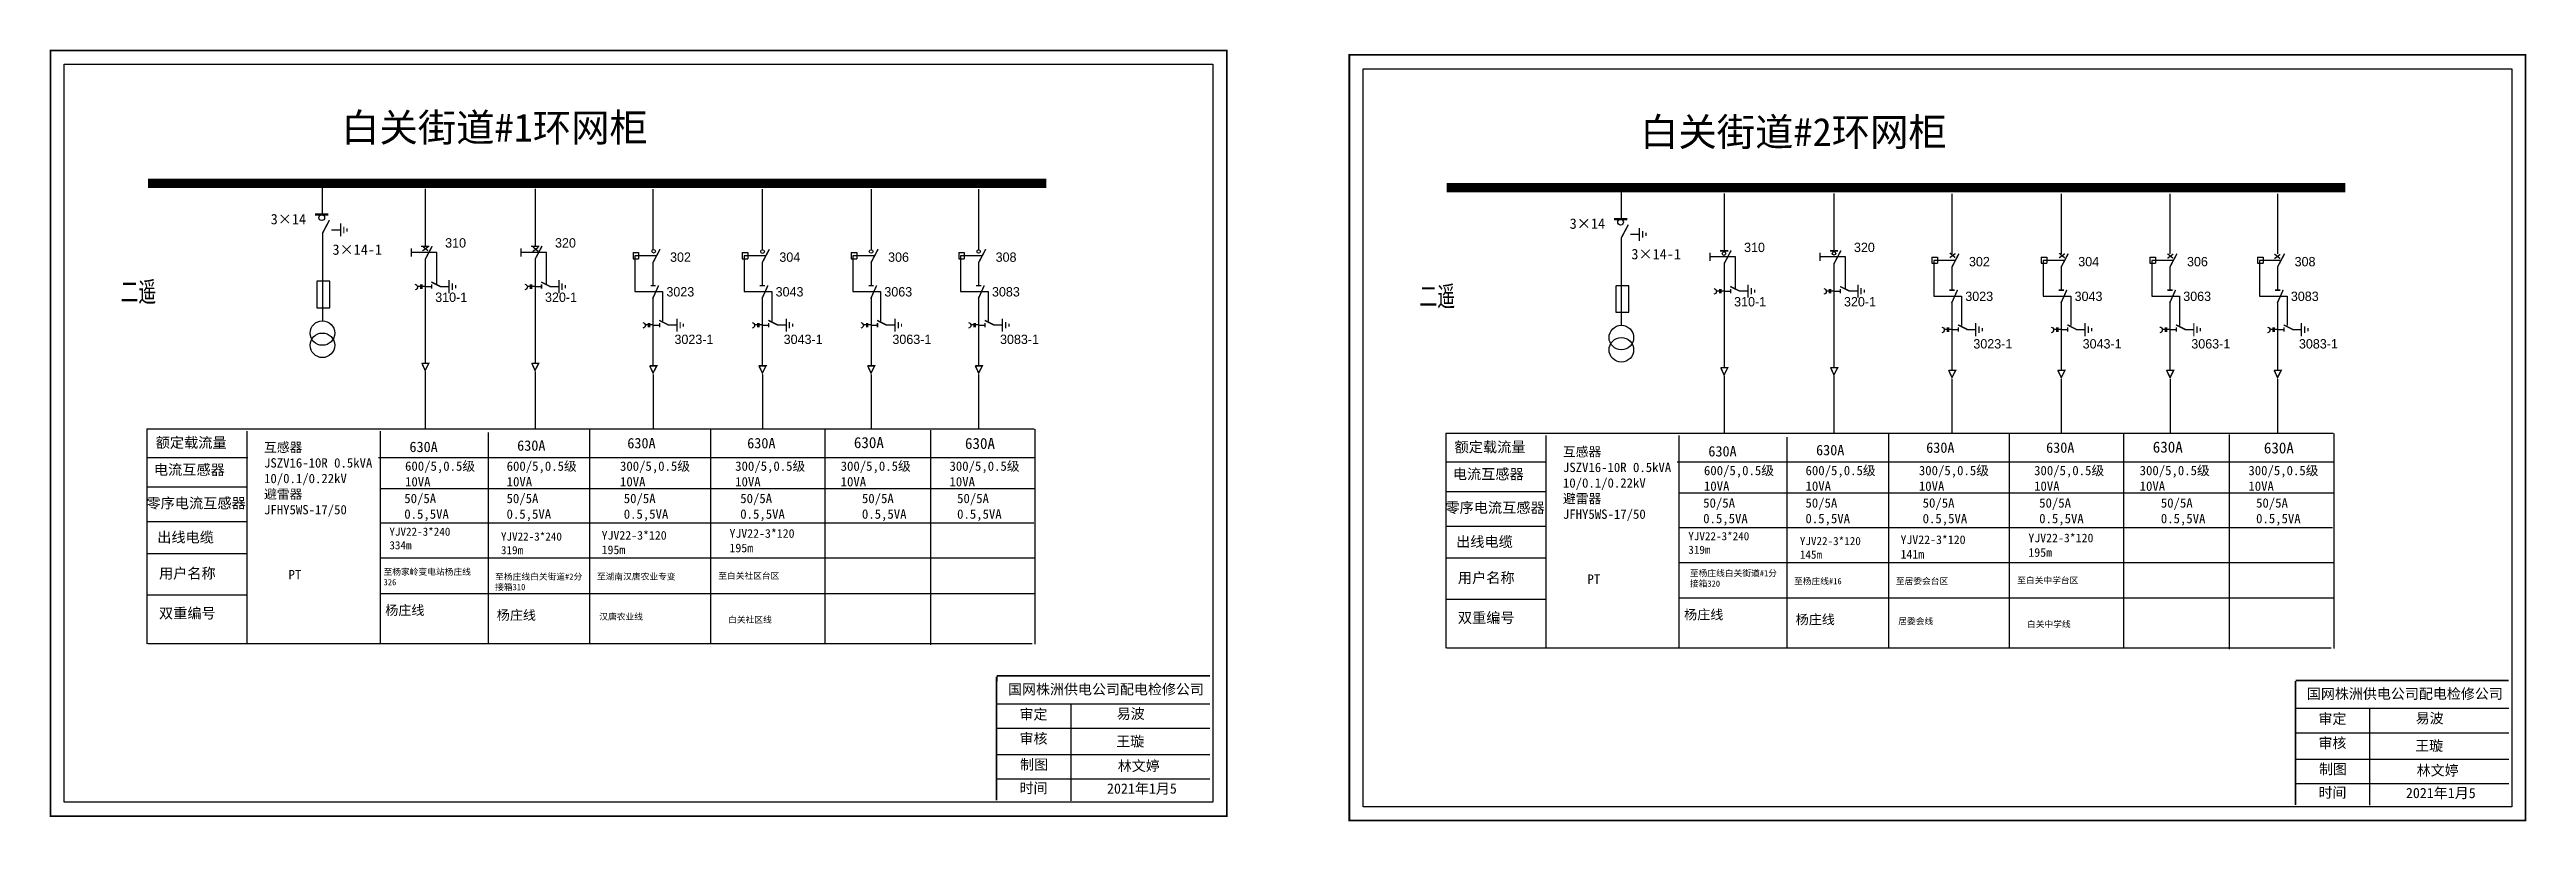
# Model space of a CAD drawing. Extents: x 98 to 362, y -343 to -260.
import ezdxf

# ---------------------------------------------------------------- set-up
doc = ezdxf.new("R2010")
doc.units = 0
doc.header["$LTSCALE"] = 0.774411
doc.linetypes.add('ACAD_ISO02W100', pattern=[15, 12, -3])
doc.linetypes.add('CENTER', pattern=[50.8, 31.75, -6.35, 6.35, -6.35])
doc.layers.get('0').update_dxf_attribs({"linetype": 'CONTINUOUS'})
doc.layers.add('2', color=7, linetype='CONTINUOUS')
doc.layers.add('3', color=7, linetype='CONTINUOUS')
doc.styles.add('hztxt_txtstyle_0.00_0_0', font='simkai.ttf')
doc.styles.add('hztxt_txtstyle_1.80_0_0', font='', dxfattribs={"height": 1.8, "bigfont": 'hztxt.shx'})
doc.styles.add('hztxt_txtstyle_2.70_0_0', font='simkai.ttf', dxfattribs={"height": 2.7})
doc.styles.add('字体', font='simkai_0.ttf', dxfattribs={"height": 2.5})
doc.styles.add('宋体', font='', dxfattribs={"width": 0.65})
doc.styles.get('hztxt_txtstyle_1.80_0_0').set_extended_font_data('hztxt')
doc.styles.get('宋体').set_extended_font_data('SimSun')

# ---------------------------------------------------------------- blocks, each defined once
blk = doc.blocks.new('JD')
for points in [[(-2, 0.2), (-2, -0.2), (2, 0.2), (2, -0.2)], [(1, -1.2), (1, -0.8), (-1, -1.2), (-1, -0.8)], [(-0.5, -1.8), (-0.5, -2.2), (0.5, -1.8), (0.5, -2.2)]]:
    blk.add_trace(points)

msp = doc.modelspace()

# ---------------------------------------------------------------- linework, layer by layer
at = {"color": 0}
for p, q in [((127.11, -274.55, 0.01), (127.11, -277.84, 0.01)), ((138.1, -275.15, 0.01), (138.1, -281.27, 0.01)), ((149.82, -275.15, 0.01), (149.82, -281.27, 0.01)), ((162.4, -275.19, 0.01), (162.4, -281.6, 0.01)), ((174.06, -275.19, 0.01), (174.06, -281.6, 0.01)), ((185.66, -275.19, 0.01), (185.66, -281.6, 0.01)), ((197.14, -275.19, 0.01), (197.14, -281.6, 0.01)), ((265.67, -275.03, 0.01), (265.67, -278.32, 0.01)), ((276.66, -275.63, 0.01), (276.66, -281.74, 0.01)), ((288.38, -275.63, 0.01), (288.38, -281.74, 0.01)), ((300.97, -275.67, 0.01), (300.97, -282.08, 0.01)), ((312.62, -275.67, 0.01), (312.62, -282.08, 0.01)), ((324.22, -275.67, 0.01), (324.22, -282.08, 0.01)), ((335.7, -275.67, 0.01), (335.7, -282.08, 0.01)), ((127.13, -279.88, 0.01), (127.13, -289.2, 0.01)), ((128.11, -279.51, 0.01), (129.05, -279.51, 0.01)), ((266.67, -279.98, 0.01), (267.61, -279.98, 0.01)), ((138.1, -282.63, 0.01), (138.1, -293.73, 0.01)), ((149.82, -282.63, 0.01), (149.82, -293.73, 0.01)), ((160.27, -281.95, 0.01), (160.87, -281.95, 0.01)), ((160.27, -281.95, 0.01), (160.27, -282.62, 0.01)), ((160.27, -282.62, 0.01), (160.87, -282.62, 0.01)), ((160.87, -281.95, 0.01), (160.87, -282.62, 0.01)), ((171.93, -281.95, 0.01), (172.53, -281.95, 0.01)), ((171.93, -281.95, 0.01), (171.93, -282.62, 0.01)), ((171.93, -282.62, 0.01), (172.53, -282.62, 0.01)), ((172.53, -281.95, 0.01), (172.53, -282.62, 0.01)), ((183.53, -281.95, 0.01), (184.13, -281.95, 0.01)), ((183.53, -281.95, 0.01), (183.53, -282.62, 0.01)), ((183.53, -282.62, 0.01), (184.13, -282.62, 0.01)), ((184.13, -281.95, 0.01), (184.13, -282.62, 0.01)), ((195.01, -281.95, 0.01), (195.61, -281.95, 0.01)), ((195.01, -281.95, 0.01), (195.01, -282.62, 0.01)), ((195.01, -282.62, 0.01), (195.61, -282.62, 0.01)), ((195.61, -281.95, 0.01), (195.61, -282.62, 0.01)), ((265.69, -280.35, 0.01), (265.69, -289.68, 0.01)), ((298.83, -282.43, 0.01), (299.43, -282.43, 0.01)), ((298.83, -282.43, 0.01), (298.83, -283.09, 0.01)), ((299.43, -282.43, 0.01), (299.43, -283.09, 0.01)), ((310.49, -282.43, 0.01), (311.09, -282.43, 0.01)), ((310.49, -282.43, 0.01), (310.49, -283.09, 0.01)), ((311.09, -282.43, 0.01), (311.09, -283.09, 0.01)), ((322.09, -282.43, 0.01), (322.69, -282.43, 0.01)), ((322.09, -282.43, 0.01), (322.09, -283.09, 0.01)), ((322.69, -282.43, 0.01), (322.69, -283.09, 0.01)), ((333.57, -282.43, 0.01), (334.17, -282.43, 0.01)), ((333.57, -282.43, 0.01), (333.57, -283.09, 0.01)), ((334.17, -282.43, 0.01), (334.17, -283.09, 0.01)), ((162.4, -282.97, 0.01), (162.4, -285.44, 0.01)), ((174.06, -282.97, 0.01), (174.06, -285.44, 0.01)), ((185.66, -282.97, 0.01), (185.66, -285.44, 0.01)), ((197.14, -282.97, 0.01), (197.14, -285.44, 0.01)), ((276.66, -283.11, 0.01), (276.66, -294.21, 0.01)), ((288.38, -283.11, 0.01), (288.38, -294.21, 0.01)), ((298.83, -283.09, 0.01), (299.43, -283.09, 0.01)), ((300.97, -283.44, 0.01), (300.97, -285.92, 0.01)), ((310.49, -283.09, 0.01), (311.09, -283.09, 0.01)), ((312.62, -283.44, 0.01), (312.62, -285.92, 0.01)), ((322.09, -283.09, 0.01), (322.69, -283.09, 0.01)), ((324.22, -283.44, 0.01), (324.22, -285.92, 0.01)), ((333.57, -283.09, 0.01), (334.17, -283.09, 0.01)), ((335.7, -283.44, 0.01), (335.7, -285.92, 0.01)), ((138.1, -285.58, 0.01), (138.79, -285.58, 0.01)), ((139.69, -285.56, 0.01), (140.63, -285.56, 0.01)), ((149.82, -285.58, 0.01), (150.51, -285.58, 0.01)), ((151.41, -285.56, 0.01), (152.35, -285.56, 0.01)), ((162.4, -286.68, 0.01), (162.4, -293.99, 0.01)), ((174.06, -286.68, 0.01), (174.06, -293.99, 0.01)), ((185.66, -286.68, 0.01), (185.66, -293.99, 0.01)), ((197.14, -286.68, 0.01), (197.14, -293.99, 0.01)), ((276.66, -286.05, 0.01), (277.35, -286.05, 0.01)), ((278.25, -286.04, 0.01), (279.19, -286.04, 0.01)), ((288.38, -286.05, 0.01), (289.07, -286.05, 0.01)), ((289.97, -286.04, 0.01), (290.91, -286.04, 0.01)), ((300.97, -287.16, 0.01), (300.97, -294.46, 0.01)), ((312.62, -287.16, 0.01), (312.62, -294.46, 0.01)), ((324.22, -287.16, 0.01), (324.22, -294.46, 0.01)), ((335.7, -287.16, 0.01), (335.7, -294.46, 0.01)), ((162.4, -289.68, 0.01), (163.1, -289.68, 0.01)), ((164, -289.66, 0.01), (164.94, -289.66, 0.01)), ((174.06, -289.68, 0.01), (174.75, -289.68, 0.01)), ((175.66, -289.66, 0.01), (176.6, -289.66, 0.01)), ((185.66, -289.68, 0.01), (186.35, -289.68, 0.01)), ((187.25, -289.66, 0.01), (188.19, -289.66, 0.01)), ((197.14, -289.68, 0.01), (197.83, -289.68, 0.01)), ((198.73, -289.66, 0.01), (199.67, -289.66, 0.01)), ((300.97, -290.16, 0.01), (301.66, -290.16, 0.01)), ((302.56, -290.14, 0.01), (303.5, -290.14, 0.01)), ((312.62, -290.16, 0.01), (313.31, -290.16, 0.01)), ((314.22, -290.14, 0.01), (315.16, -290.14, 0.01)), ((324.22, -290.16, 0.01), (324.91, -290.16, 0.01)), ((325.81, -290.14, 0.01), (326.76, -290.14, 0.01)), ((335.7, -290.16, 0.01), (336.39, -290.16, 0.01)), ((337.29, -290.14, 0.01), (338.23, -290.14, 0.01)), ((119.17, -303.83, 0.01), (108.47, -303.83, 0.01)), ((257.73, -304.31, 0.01), (247.03, -304.31, 0.01)), ((119.13, -306.98, 0.01), (108.43, -306.98, 0.01)), ((257.69, -307.46, 0.01), (246.99, -307.46, 0.01)), ((119.13, -310.69, 0.01), (108.43, -310.69, 0.01)), ((257.69, -311.17, 0.01), (246.99, -311.17, 0.01)), ((119.09, -314.08, 0.01), (108.39, -314.08, 0.01)), ((257.65, -314.56, 0.01), (246.95, -314.56, 0.01)), ((119.13, -318.49, 0.01), (108.43, -318.49, 0.01)), ((257.69, -318.97, 0.01), (246.99, -318.97, 0.01))]:
    msp.add_line(p, q, dxfattribs=at)
at = {"color": 0, "linetype": 'ACAD_ISO02W100'}
for p, q in [((160.46, -282.3, 0.01), (160.46, -286.11, 0.01)), ((162.7, -282.3, 0.01), (160.46, -282.3, 0.01)), ((172.12, -282.3, 0.01), (172.12, -286.11, 0.01)), ((174.36, -282.3, 0.01), (172.12, -282.3, 0.01)), ((183.72, -282.3, 0.01), (183.72, -286.11, 0.01)), ((185.96, -282.3, 0.01), (183.72, -282.3, 0.01)), ((195.2, -282.3, 0.01), (195.2, -286.11, 0.01)), ((197.44, -282.3, 0.01), (195.2, -282.3, 0.01)), ((299.03, -282.78, 0.01), (299.03, -286.59, 0.01)), ((301.26, -282.78, 0.01), (299.03, -282.78, 0.01)), ((310.68, -282.78, 0.01), (310.68, -286.59, 0.01)), ((312.92, -282.78, 0.01), (310.68, -282.78, 0.01)), ((322.28, -282.78, 0.01), (322.28, -286.59, 0.01)), ((324.52, -282.78, 0.01), (322.28, -282.78, 0.01)), ((333.76, -282.78, 0.01), (333.76, -286.59, 0.01)), ((336, -282.78, 0.01), (333.76, -282.78, 0.01)), ((160.46, -286.11, 0.01), (163.42, -286.11, 0.01)), ((163.42, -286.11, 0.01), (163.42, -289.25, 0.01)), ((172.12, -286.11, 0.01), (175.08, -286.11, 0.01)), ((175.08, -286.11, 0.01), (175.08, -289.25, 0.01)), ((183.72, -286.11, 0.01), (186.67, -286.11, 0.01)), ((186.67, -286.11, 0.01), (186.67, -289.25, 0.01)), ((195.2, -286.11, 0.01), (198.15, -286.11, 0.01)), ((198.15, -286.11, 0.01), (198.15, -289.25, 0.01)), ((299.03, -286.59, 0.01), (301.98, -286.59, 0.01)), ((301.98, -286.59, 0.01), (301.98, -289.73, 0.01)), ((310.68, -286.59, 0.01), (313.64, -286.59, 0.01)), ((313.64, -286.59, 0.01), (313.64, -289.73, 0.01)), ((322.28, -286.59, 0.01), (325.24, -286.59, 0.01)), ((325.24, -286.59, 0.01), (325.24, -289.73, 0.01)), ((333.76, -286.59, 0.01), (336.71, -286.59, 0.01)), ((336.71, -286.59, 0.01), (336.71, -289.73, 0.01))]:
    msp.add_line(p, q, dxfattribs=at)
at = {"color": 0, "linetype": 'CENTER'}
for p, q in [((138.1, -294.63, 0.01), (138.1, -300.76, 0.01)), ((149.82, -294.63, 0.01), (149.82, -300.76, 0.01)), ((162.41, -294.97, 0.01), (162.41, -300.73, 0.01)), ((174.07, -294.97, 0.01), (174.07, -300.73, 0.01)), ((185.66, -294.97, 0.01), (185.66, -300.73, 0.01)), ((197.14, -294.97, 0.01), (197.14, -300.73, 0.01)), ((276.66, -295.11, 0.01), (276.66, -301.24, 0.01)), ((288.38, -295.11, 0.01), (288.38, -301.24, 0.01)), ((300.97, -295.45, 0.01), (300.97, -301.21, 0.01)), ((312.63, -295.45, 0.01), (312.63, -301.21, 0.01)), ((324.23, -295.45, 0.01), (324.23, -301.21, 0.01)), ((335.7, -295.45, 0.01), (335.7, -301.21, 0.01))]:
    msp.add_line(p, q, dxfattribs=at)
at = {"color": 0, "linetype": 'Continuous'}
for p, q in [((108.41, -300.75, 0.01), (203.07, -300.75, 0.01)), ((108.45, -323.69, 0.01), (108.45, -300.75, 0.01)), ((119.08, -301, 0.01), (119.08, -323.69, 0.01)), ((133.28, -301, 0.01), (133.28, -323.69, 0.01)), ((144.8, -301.15, 0.01), (144.8, -323.68, 0.01)), ((155.63, -300.79, 0.01), (155.63, -323.69, 0.01)), ((168.52, -300.79, 0.01), (168.52, -323.69, 0.01)), ((180.72, -300.81, 0.01), (180.72, -323.7, 0.01)), ((191.99, -300.89, 0.01), (191.99, -323.78, 0.01)), ((203.12, -300.77, 0.01), (203.12, -323.71, 0.01)), ((133.11, -303.81, 0.01), (203.1, -303.81, 0.01)), ((246.97, -301.23, 0.01), (341.63, -301.23, 0.01)), ((247.01, -324.17, 0.01), (247.01, -301.23, 0.01)), ((257.64, -301.48, 0.01), (257.64, -324.17, 0.01)), ((271.84, -301.48, 0.01), (271.84, -324.17, 0.01)), ((283.36, -301.63, 0.01), (283.36, -324.15, 0.01)), ((294.19, -301.27, 0.01), (294.19, -324.17, 0.01)), ((307.08, -301.27, 0.01), (307.08, -324.17, 0.01)), ((319.28, -301.29, 0.01), (319.28, -324.18, 0.01)), ((330.55, -301.36, 0.01), (330.55, -324.26, 0.01)), ((341.69, -301.24, 0.01), (341.69, -324.19, 0.01)), ((271.67, -304.29, 0.01), (341.66, -304.29, 0.01)), ((133.28, -307.11, 0.01), (203.12, -307.11, 0.01)), ((271.84, -307.59, 0.01), (341.69, -307.59, 0.01)), ((133.28, -310.79, 0.01), (203.01, -310.79, 0.01)), ((271.84, -311.27, 0.01), (341.57, -311.27, 0.01)), ((133.28, -314.52, 0.01), (203.2, -314.52, 0.01)), ((271.84, -315, 0.01), (341.76, -315, 0.01)), ((133.28, -318.32, 0.01), (203.1, -318.32, 0.01)), ((271.84, -318.79, 0.01), (341.66, -318.79, 0.01)), ((202.86, -323.69, 0.01), (108.52, -323.69, 0.01)), ((341.42, -324.17, 0.01), (247.08, -324.17, 0.01)), ((199.06, -330.1, 0.01), (221.81, -330.1, 0.01)), ((206.96, -330.1, 0.01), (206.96, -340.43, 0.01)), ((199.06, -332.69, 0.01), (221.81, -332.69, 0.01)), ((337.62, -330.57, 0.01), (360.37, -330.57, 0.01)), ((345.52, -330.57, 0.01), (345.52, -340.91, 0.01)), ((199.06, -335.51, 0.01), (221.81, -335.51, 0.01)), ((337.62, -333.17, 0.01), (360.37, -333.17, 0.01)), ((199.06, -338.11, 0.01), (221.81, -338.11, 0.01)), ((337.62, -335.99, 0.01), (360.37, -335.99, 0.01)), ((337.62, -338.58, 0.01), (360.37, -338.58, 0.01))]:
    msp.add_line(p, q, dxfattribs=at)
at = {"color": 0, "linetype": 'Continuous', "const_width": 0.182, "elevation": 0.01}
for points in [[(98.12, -260.37), (223.6, -260.37), (223.6, -342.08), (98.12, -342.08)], [(236.68, -260.85), (362.16, -260.85), (362.16, -342.55), (236.68, -342.55)]]:
    msp.add_lwpolyline(points, close=True, dxfattribs=at)
at = {"color": 0, "linetype": 'Continuous', "elevation": 0.01}
for points in [[(99.59, -261.85), (222.12, -261.85), (222.12, -340.6), (99.59, -340.6)], [(238.15, -262.33), (360.69, -262.33), (360.69, -341.08), (238.15, -341.08)]]:
    msp.add_lwpolyline(points, close=True, dxfattribs=at)
at = {"color": 0, "elevation": 0.01}
for points, const_width in [([(108.52, -274.55), (204.37, -274.55)], 0.998), ([(247.08, -275.03), (342.93, -275.03)], 0.998), ([(126.36, -277.89), (127.76, -277.89)], 0.238), ([(127.13, -279.91), (127.88, -278.49)], 0.15), ([(264.92, -278.37), (266.32, -278.37)], 0.238), ([(265.69, -280.39), (266.44, -278.97)], 0.15), ([(137.66, -281.29), (138.54, -281.29)], 0.15), ([(137.81, -281.77), (138.42, -281.32)], 0.15), ([(137.82, -281.27), (138.41, -281.76)], 0.15), ([(138.1, -282.67), (138.85, -281.25)], 0.15), ([(149.37, -281.29), (150.26, -281.29)], 0.15), ([(149.58, -281.33), (150.16, -281.82)], 0.15), ([(149.57, -281.83), (150.18, -281.37)], 0.15), ([(149.82, -282.67), (150.56, -281.25)], 0.15), ([(162.4, -283.01), (163.15, -281.59)], 0.15), ([(174.06, -283.01), (174.81, -281.59)], 0.15), ([(185.66, -283.01), (186.41, -281.59)], 0.15), ([(197.14, -283.01), (197.89, -281.59)], 0.15), ([(276.22, -281.76), (277.1, -281.76)], 0.15), ([(276.66, -283.14), (277.41, -281.72)], 0.15), ([(287.94, -281.76), (288.82, -281.76)], 0.15), ([(288.38, -283.14), (289.13, -281.72)], 0.15), ([(300.73, -282.49), (301.34, -282.04)], 0.15), ([(300.73, -281.99), (301.32, -282.48)], 0.15), ([(300.97, -283.48), (301.71, -282.06)], 0.15), ([(312.41, -282.02), (313, -282.51)], 0.15), ([(312.4, -282.52), (313.01, -282.06)], 0.15), ([(312.62, -283.48), (313.37, -282.06)], 0.15), ([(323.96, -282.56), (324.57, -282.1)], 0.15), ([(323.96, -282.06), (324.55, -282.55)], 0.15), ([(324.22, -283.48), (324.97, -282.06)], 0.15), ([(335.37, -282.6), (335.98, -282.14)], 0.15), ([(335.38, -282.1), (335.97, -282.59)], 0.15), ([(335.7, -283.48), (336.45, -282.06)], 0.15), ([(138.75, -285.08), (139.75, -285.58)], 0.15), ([(138.79, -285.35), (138.79, -285.81)], 0.15), ([(150.47, -285.08), (151.47, -285.58)], 0.15), ([(150.51, -285.35), (150.51, -285.81)], 0.15), ([(162.14, -285.48), (162.69, -285.48)], 0.15), ([(162.37, -286.86), (163, -285.45)], 0.15), ([(173.79, -285.48), (174.35, -285.48)], 0.15), ([(174.03, -286.86), (174.66, -285.45)], 0.15), ([(185.39, -285.48), (185.95, -285.48)], 0.15), ([(185.63, -286.86), (186.26, -285.45)], 0.15), ([(196.87, -285.48), (197.42, -285.48)], 0.15), ([(197.11, -286.86), (197.74, -285.45)], 0.15), ([(277.31, -285.56), (278.31, -286.05)], 0.15), ([(277.35, -285.82), (277.35, -286.28)], 0.15), ([(289.03, -285.56), (290.03, -286.05)], 0.15), ([(289.07, -285.82), (289.07, -286.28)], 0.15), ([(300.7, -285.96), (301.25, -285.96)], 0.15), ([(300.93, -287.34), (301.56, -285.93)], 0.15), ([(312.35, -285.96), (312.91, -285.96)], 0.15), ([(312.59, -287.34), (313.22, -285.93)], 0.15), ([(323.95, -285.96), (324.51, -285.96)], 0.15), ([(324.19, -287.34), (324.82, -285.93)], 0.15), ([(335.43, -285.96), (335.98, -285.96)], 0.15), ([(335.67, -287.34), (336.3, -285.93)], 0.15), ([(163.06, -289.18), (164.06, -289.68)], 0.15), ([(163.1, -289.45), (163.1, -289.91)], 0.15), ([(174.71, -289.18), (175.71, -289.68)], 0.15), ([(174.75, -289.45), (174.75, -289.91)], 0.15), ([(186.31, -289.18), (187.31, -289.68)], 0.15), ([(186.35, -289.45), (186.35, -289.91)], 0.15), ([(197.79, -289.18), (198.79, -289.68)], 0.15), ([(197.83, -289.45), (197.83, -289.91)], 0.15), ([(301.62, -289.66), (302.62, -290.16)], 0.15), ([(301.66, -289.93), (301.66, -290.39)], 0.15), ([(313.28, -289.66), (314.27, -290.16)], 0.15), ([(313.31, -289.93), (313.31, -290.39)], 0.15), ([(324.87, -289.66), (325.87, -290.16)], 0.15), ([(324.91, -289.93), (324.91, -290.39)], 0.15), ([(336.35, -289.66), (337.35, -290.16)], 0.15), ([(336.39, -289.93), (336.39, -290.39)], 0.15), ([(137.73, -293.75), (138.49, -293.75), (138.1, -294.52), (137.74, -293.74)], 0.15), ([(149.45, -293.75), (150.21, -293.75), (149.82, -294.52), (149.46, -293.74)], 0.15), ([(162.04, -294.03), (162.8, -294.03), (162.41, -294.8), (162.05, -294.02)], 0.15), ([(173.69, -294.03), (174.46, -294.03), (174.07, -294.8), (173.7, -294.02)], 0.15), ([(185.29, -294.03), (186.05, -294.03), (185.66, -294.8), (185.3, -294.02)], 0.15), ([(196.77, -294.03), (197.53, -294.03), (197.14, -294.8), (196.78, -294.02)], 0.15), ([(276.29, -294.23), (277.05, -294.23), (276.66, -295), (276.3, -294.22)], 0.15), ([(288.01, -294.23), (288.77, -294.23), (288.38, -295), (288.02, -294.22)], 0.15), ([(300.6, -294.51), (301.36, -294.51), (300.97, -295.28), (300.61, -294.5)], 0.15), ([(312.26, -294.51), (313.02, -294.51), (312.63, -295.28), (312.26, -294.5)], 0.15), ([(323.85, -294.51), (324.62, -294.51), (324.23, -295.28), (323.86, -294.5)], 0.15), ([(335.33, -294.51), (336.09, -294.51), (335.7, -295.28), (335.34, -294.5)], 0.15)]:
    msp.add_lwpolyline(points, dxfattribs=dict(at, const_width=const_width))
for points in [[(136.59, -281.51), (136.59, -282.35)], [(148.31, -281.51), (148.31, -282.35)], [(275.15, -281.99), (275.15, -282.82)], [(286.87, -281.99), (286.87, -282.82)], [(126.54, -285.04), (126.54, -287.84), (127.92, -287.84), (127.92, -285.01), (126.54, -285.01)], [(137.59, -285.36), (137.59, -285.81)], [(137.73, -285.36), (137.73, -285.81)], [(149.31, -285.36), (149.31, -285.81)], [(149.45, -285.36), (149.45, -285.81)], [(137.59, -285.57), (137.28, -285.57)], [(138.1, -285.57), (137.73, -285.57)], [(149.31, -285.57), (149, -285.57)], [(149.81, -285.57), (149.45, -285.57)], [(265.1, -285.52), (265.1, -288.32), (266.48, -288.32), (266.48, -285.49), (265.1, -285.49)], [(276.16, -286.05), (275.84, -286.05)], [(276.16, -285.84), (276.16, -286.29)], [(276.3, -285.84), (276.3, -286.29)], [(276.66, -286.05), (276.3, -286.05)], [(287.87, -286.05), (287.56, -286.05)], [(287.87, -285.84), (287.87, -286.29)], [(288.01, -285.84), (288.01, -286.29)], [(288.38, -286.05), (288.01, -286.05)], [(161.9, -289.67), (161.58, -289.67)], [(161.9, -289.46), (161.9, -289.92)], [(162.04, -289.46), (162.04, -289.92)], [(162.4, -289.67), (162.04, -289.67)], [(173.56, -289.67), (173.24, -289.67)], [(173.56, -289.46), (173.56, -289.92)], [(173.7, -289.46), (173.7, -289.92)], [(174.06, -289.67), (173.7, -289.67)], [(185.16, -289.67), (184.84, -289.67)], [(185.16, -289.46), (185.16, -289.92)], [(185.3, -289.46), (185.3, -289.92)], [(185.66, -289.67), (185.3, -289.67)], [(196.63, -289.67), (196.32, -289.67)], [(196.63, -289.46), (196.63, -289.92)], [(196.77, -289.46), (196.77, -289.92)], [(197.14, -289.67), (196.77, -289.67)], [(300.46, -290.15), (300.15, -290.15)], [(300.46, -289.94), (300.46, -290.4)], [(300.6, -289.94), (300.6, -290.4)], [(300.96, -290.15), (300.6, -290.15)], [(312.12, -290.15), (311.8, -290.15)], [(312.12, -289.94), (312.12, -290.4)], [(312.26, -289.94), (312.26, -290.4)], [(312.62, -290.15), (312.26, -290.15)], [(323.72, -290.15), (323.4, -290.15)], [(323.72, -289.94), (323.72, -290.4)], [(323.86, -289.94), (323.86, -290.4)], [(324.22, -290.15), (323.86, -290.15)], [(335.19, -290.15), (334.88, -290.15)], [(335.19, -289.94), (335.19, -290.4)], [(335.33, -289.94), (335.33, -290.4)], [(335.7, -290.15), (335.33, -290.15)]]:
    msp.add_lwpolyline(points, dxfattribs=at)
at = {"color": 0, "linetype": 'ACAD_ISO02W100', "elevation": 0.01}
for points in [[(139.33, -285.34), (139.33, -281.93), (136.59, -281.93)], [(151.04, -285.34), (151.04, -281.93), (148.31, -281.93)], [(277.89, -285.82), (277.89, -282.41), (275.15, -282.41)], [(289.6, -285.82), (289.6, -282.41), (286.87, -282.41)]]:
    msp.add_lwpolyline(points, dxfattribs=at)
at = {"color": 0, "elevation": 0.01}
for points in [[(137.01, -285.31, -0.877934), (137.02, -285.92)], [(148.73, -285.31, -0.877934), (148.74, -285.92)], [(275.57, -285.79, -0.877934), (275.58, -286.4)], [(287.29, -285.79, -0.877934), (287.3, -286.4)], [(161.32, -289.42, -0.877934), (161.33, -290.02)], [(172.97, -289.42, -0.877934), (172.99, -290.02)], [(184.57, -289.42, -0.877934), (184.58, -290.02)], [(196.05, -289.42, -0.877934), (196.06, -290.02)], [(299.88, -289.89, -0.877934), (299.89, -290.5)], [(311.54, -289.89, -0.877934), (311.55, -290.5)], [(323.13, -289.89, -0.877934), (323.15, -290.5)], [(334.61, -289.89, -0.877934), (334.62, -290.5)]]:
    msp.add_lwpolyline(points, format="xyb", dxfattribs=at)
at = {"color": 0, "linetype": 'Continuous', "const_width": 0.182, "elevation": 0.01}
for points in [[(199.06, -327.2), (199.04, -340.39)], [(337.62, -327.67), (337.61, -340.87)]]:
    msp.add_lwpolyline(points, dxfattribs=at)
at = {"color": 0, "linetype": 'Continuous', "const_width": 0.182}
for points in [[(199.06, -327.12), (221.81, -327.12)], [(337.62, -327.59), (360.37, -327.59)]]:
    msp.add_lwpolyline(points, dxfattribs=at)
at = {"color": 0}
for centre, radius in [((127.06, -278.22, 0.01), 0.305), ((265.62, -278.7, 0.01), 0.305), ((162.47, -281.8, 0.01), 0.192), ((174.09, -281.84, 0.01), 0.192), ((185.67, -281.83, 0.01), 0.192), ((197.14, -281.83, 0.01), 0.192), ((276.65, -282.05, 0.01), 0.192), ((288.38, -282.03, 0.01), 0.192)]:
    msp.add_circle(centre, radius, dxfattribs=at)
at = {"layer": '2', "color": 0}
for centre in [(127.14, -290.53, 0.01), (127.14, -291.84, 0.01), (265.7, -291.01, 0.01), (265.7, -292.32, 0.01)]:
    msp.add_circle(centre, 1.31, dxfattribs=at)

# ---------------------------------------------------------------- block references
at = {"color": 0, "xscale": 0.3494655254594932, "yscale": 0.3494655254594932, "zscale": 0.3494655254595134, "rotation": 90}
for p in [(129.07, -279.53, 0.01), (267.63, -280.01, 0.01), (140.65, -285.58, 0.01), (152.36, -285.58, 0.01), (279.21, -286.06, 0.01), (290.93, -286.06, 0.01), (164.95, -289.69, 0.01), (176.61, -289.69, 0.01), (188.21, -289.69, 0.01), (199.68, -289.69, 0.01), (303.51, -290.17, 0.01), (315.17, -290.17, 0.01), (326.77, -290.17, 0.01), (338.25, -290.17, 0.01)]:
    msp.add_blockref('JD', p, dxfattribs=at)

# ---------------------------------------------------------------- texts
at = {"color": 0, "linetype": 'Continuous', "style": 'hztxt_txtstyle_2.70_0_0'}
for s, p in [('3×14', (121.62, -278.93, 0.01)), ('3×14', (260.19, -279.41, 0.01)), ('3×14-1', (128.21, -282.18, 0.01)), ('3×14-1', (266.77, -282.66, 0.01))]:
    msp.add_text(s, height=1.109, dxfattribs=at).set_placement(p)
at = {"color": 0, "style": 'hztxt_txtstyle_1.80_0_0'}
for s, p in [('310', (140.23, -281.41, 0.01)), ('320', (151.95, -281.41, 0.01)), ('302', (164.22, -282.93, 0.01)), ('304', (175.88, -282.93, 0.01)), ('306', (187.48, -282.93, 0.01)), ('308', (198.95, -282.93, 0.01)), ('310', (278.79, -281.89, 0.01)), ('320', (290.51, -281.89, 0.01)), ('302', (302.78, -283.41, 0.01)), ('304', (314.44, -283.41, 0.01)), ('306', (326.04, -283.41, 0.01)), ('308', (337.52, -283.41, 0.01)), ('310-1', (139.17, -287.21, 0.01)), ('320-1', (150.88, -287.21, 0.01)), ('3023', (163.83, -286.63, 0.01)), ('3043', (175.48, -286.63, 0.01)), ('3063', (187.08, -286.63, 0.01)), ('3083', (198.56, -286.63, 0.01)), ('310-1', (277.73, -287.69, 0.01)), ('320-1', (289.45, -287.69, 0.01)), ('3023', (302.39, -287.11, 0.01)), ('3043', (314.05, -287.11, 0.01)), ('3063', (325.64, -287.11, 0.01)), ('3083', (337.12, -287.11, 0.01)), ('3023-1', (164.69, -291.7, 0.01)), ('3043-1', (176.34, -291.7, 0.01)), ('3063-1', (187.94, -291.7, 0.01)), ('3083-1', (199.42, -291.7, 0.01)), ('3023-1', (303.25, -292.18, 0.01)), ('3043-1', (314.91, -292.18, 0.01)), ('3063-1', (326.5, -292.18, 0.01)), ('3083-1', (337.98, -292.18, 0.01))]:
    msp.add_text(s, height=0.998, dxfattribs=at).set_placement(p)
at = {"color": 7, "linetype": 'Continuous', "true_color": 0xffffff, "attachment_point": 1}
for s, insert, char_height, width, style in [('白关街道#1环网柜', (129.13, -267.11, 0.01), 3, 90.5642, '字体'), ('白关街道#2环网柜', (267.69, -267.58, 0.01), 3, 90.5642, '字体'), ('{\\fSimSun|b0|i0|c134|p2;YJV22-3*240\\P334m}', (134.28, -311.29, 0.01), 0.8693, 17.8852, 'hztxt_txtstyle_2.70_0_0'), ('{\\fSimSun|b0|i0|c134|p2;YJV22-3*240\\P319m}', (146.18, -311.81, 0.01), 0.8693, 17.8852, 'hztxt_txtstyle_2.70_0_0'), ('{\\fSimSun|b0|i0|c134|p2;YJV22-3*120\\P195m}', (156.92, -311.65, 0.01), 0.9273, 17.8852, 'hztxt_txtstyle_2.70_0_0'), ('{\\fSimSun|b0|i0|c134|p2;YJV22-3*120\\P195m}', (170.56, -311.45, 0.01), 0.9273, 17.8852, 'hztxt_txtstyle_2.70_0_0'), ('{\\fSimSun|b0|i0|c134|p2;YJV22-3*240\\P319m}', (272.84, -311.77, 0.01), 0.8693, 17.8852, 'hztxt_txtstyle_2.70_0_0'), ('{\\fSimSun|b0|i0|c134|p2;YJV22-3*120\\P145m}', (284.74, -312.29, 0.01), 0.8693, 17.8852, 'hztxt_txtstyle_2.70_0_0'), ('{\\fSimSun|b0|i0|c134|p2;YJV22-3*120\\P141m}', (295.48, -312.12, 0.01), 0.9273, 17.8852, 'hztxt_txtstyle_2.70_0_0'), ('{\\fSimSun|b0|i0|c134|p2;YJV22-3*120\\P195m}', (309.12, -311.93, 0.01), 0.9273, 17.8852, 'hztxt_txtstyle_2.70_0_0'), ('{\\fSimSun|b0|i0|c134|p2;至杨家岭变电站杨庄线326}', (133.66, -315.67, 0.01), 0.6656, 10.0352, 'hztxt_txtstyle_2.70_0_0'), ('{\\fSimSun|b0|i0|c134|p2;至杨庄线白关街道#2分接箱310}', (145.56, -316.19, 0.01), 0.6656, 10.0352, 'hztxt_txtstyle_2.70_0_0'), ('{\\fKaiTi_GB2312|b0|i0|c134|p49;\\C7;至湖南汉唐农业专变}', (156.42, -316.18, 0.01), 0.6656, 10.0352, 'hztxt_txtstyle_2.70_0_0'), ('{\\fKaiTi_GB2312|b0|i0|c134|p49;\\C7;至白关社区台区}', (169.36, -316.1, 0.01), 0.6656, 10.0352, 'hztxt_txtstyle_2.70_0_0'), ('{\\fSimSun|b0|i0|c134|p2;至杨庄线白关街道#1分接箱320}', (273.01, -315.82, 0.01), 0.6656, 10.0352, 'hztxt_txtstyle_2.70_0_0'), ('{\\fSimSun|b0|i0|c134|p2;至杨庄线#16}', (284.12, -316.67, 0.01), 0.6656, 10.0352, 'hztxt_txtstyle_2.70_0_0'), ('{\\fKaiTi_GB2312|b0|i0|c134|p49;\\C7;至居委会台区}', (294.98, -316.66, 0.01), 0.6656, 10.0352, 'hztxt_txtstyle_2.70_0_0'), ('{\\fKaiTi_GB2312|b0|i0|c134|p49;\\C7;至白关中学台区}', (307.93, -316.58, 0.01), 0.6656, 10.0352, 'hztxt_txtstyle_2.70_0_0'), ('{\\fSimSun|b0|i0|c134|p2;杨庄线}', (133.84, -319.59, -0.01), 1.02, 10.9899, 'hztxt_txtstyle_2.70_0_0'), ('{\\fSimSun|b0|i0|c134|p2;杨庄线}', (145.74, -320.11, -0.01), 1.02, 10.9899, 'hztxt_txtstyle_2.70_0_0'), ('{\\fKaiTi_GB2312|b0|i0|c134|p49;\\C7;汉唐农业线}', (156.67, -320.46, 0.01), 0.6656, 10.0352, 'hztxt_txtstyle_2.70_0_0'), ('{\\fKaiTi_GB2312|b0|i0|c134|p49;\\C7;白关社区线}', (170.41, -320.78, 0.01), 0.6656, 10.0352, 'hztxt_txtstyle_2.70_0_0'), ('{\\fSimSun|b0|i0|c134|p2;杨庄线}', (272.4, -320.06, -0.01), 1.02, 10.9899, 'hztxt_txtstyle_2.70_0_0'), ('{\\fSimSun|b0|i0|c134|p2;杨庄线}', (284.3, -320.58, -0.01), 1.02, 10.9899, 'hztxt_txtstyle_2.70_0_0'), ('{\\fKaiTi_GB2312|b0|i0|c134|p49;\\C7;居委会线}', (295.24, -320.94, 0.01), 0.6656, 10.0352, 'hztxt_txtstyle_2.70_0_0'), ('{\\fKaiTi_GB2312|b0|i0|c134|p49;\\C7;白关中学线}', (308.97, -321.26, 0.01), 0.6656, 10.0352, 'hztxt_txtstyle_2.70_0_0'), ('国网{\\C7;株洲}供电公司配电检修公司', (200.27, -327.99), 1.0944, 29.9201, '字体'), ('国网{\\C7;株洲}供电公司配电检修公司', (338.83, -328.47), 1.0944, 29.9201, '字体'), ('易波', (211.87, -330.6, 0.01), 1.094, 8.5588, '字体'), ('易波', (350.43, -331.08, 0.01), 1.094, 8.5588, '字体'), ('王璇', (211.82, -333.54, 0.01), 1.094, 8.5588, '字体'), ('王璇', (350.38, -334.01, 0.01), 1.094, 8.5588, '字体'), ('2021年1月5', (210.83, -338.58, 0.01), 1.094, 16.0081, '字体'), ('2021年1月5', (349.39, -339.06, 0.01), 1.094, 16.0081, '字体')]:
    msp.add_mtext(s, dxfattribs=dict(at, insert=insert, char_height=char_height, width=width, style=style))
at = {"color": 0, "linetype": 'Continuous', "attachment_point": 1}
for s, insert, char_height, width, style in [('{\\fSimSun|b0|i0|c134|p2;额定载流量}', (109.35, -301.66, 0.01), 1.1094, 17.8852, 'hztxt_txtstyle_2.70_0_0'), ('\\A1;{\\fSimSun|b0|i0|c134|p2;互感器\\PJSZV16-10R 0.5kVA\\P10/0.1/0.22kV\\P避雷器\\PJFHY5WS-17/50}', (120.91, -302.22, 0.01), 0.9985, 18.4113, 'hztxt_txtstyle_2.70_0_0'), ('{\\fSimSun|b0|i0|c134|p2;630A}', (136.42, -302.12, 0.01), 1.1094, 17.8852, 'hztxt_txtstyle_2.70_0_0'), ('{\\fSimSun|b0|i0|c134|p2;630A}', (147.91, -301.98, 0.01), 1.1094, 17.8852, 'hztxt_txtstyle_2.70_0_0'), ('{\\fSimSun|b0|i0|c134|p2;630A}', (159.66, -301.72, 0.01), 1.1094, 17.8852, 'hztxt_txtstyle_2.70_0_0'), ('{\\fSimSun|b0|i0|c134|p2;630A}', (172.45, -301.72, 0.01), 1.1094, 17.8852, 'hztxt_txtstyle_2.70_0_0'), ('{\\fSimSun|b0|i0|c134|p2;630A}', (183.83, -301.63, 0.01), 1.1757, 9.454, 'hztxt_txtstyle_0.00_0_0'), ('{\\fSimSun|b0|i0|c134|p2;630A}', (195.68, -301.72, 0.01), 1.1757, 9.454, 'hztxt_txtstyle_0.00_0_0'), ('{\\fSimSun|b0|i0|c134|p2;额定载流量}', (247.91, -302.14, 0.01), 1.1094, 17.8852, 'hztxt_txtstyle_2.70_0_0'), ('\\A1;{\\fSimSun|b0|i0|c134|p2;互感器\\PJSZV16-10R 0.5kVA\\P10/0.1/0.22kV\\P避雷器\\PJFHY5WS-17/50}', (259.47, -302.7, 0.01), 0.9985, 18.4113, 'hztxt_txtstyle_2.70_0_0'), ('{\\fSimSun|b0|i0|c134|p2;630A}', (274.98, -302.59, 0.01), 1.1094, 17.8852, 'hztxt_txtstyle_2.70_0_0'), ('{\\fSimSun|b0|i0|c134|p2;630A}', (286.47, -302.46, 0.01), 1.1094, 17.8852, 'hztxt_txtstyle_2.70_0_0'), ('{\\fSimSun|b0|i0|c134|p2;630A}', (298.22, -302.2, 0.01), 1.1094, 17.8852, 'hztxt_txtstyle_2.70_0_0'), ('{\\fSimSun|b0|i0|c134|p2;630A}', (311.01, -302.2, 0.01), 1.1094, 17.8852, 'hztxt_txtstyle_2.70_0_0'), ('{\\fSimSun|b0|i0|c134|p2;630A}', (322.39, -302.11, 0.01), 1.1757, 9.454, 'hztxt_txtstyle_0.00_0_0'), ('{\\fSimSun|b0|i0|c134|p2;630A}', (334.24, -302.2, 0.01), 1.1757, 9.454, 'hztxt_txtstyle_0.00_0_0'), ('{\\fSimSun|b0|i0|c134|p2;电流互感器}', (109.16, -304.55, 0.01), 1.1094, 17.8852, 'hztxt_txtstyle_2.70_0_0'), ('\\A1;{\\fSimSun|b0|i0|c134|p2;600/5,0.5级\\P10VA}', (135.95, -304.23, 0.01), 0.9985, 18.4113, 'hztxt_txtstyle_2.70_0_0'), ('\\A1;{\\fSimSun|b0|i0|c134|p2;600/5,0.5级\\P10VA}', (146.79, -304.23, 0.01), 0.9985, 18.4113, 'hztxt_txtstyle_2.70_0_0'), ('\\A1;{\\fSimSun|b0|i0|c134|p2;300/5,0.5级\\P10VA}', (158.88, -304.23, 0.01), 0.9985, 18.4113, 'hztxt_txtstyle_2.70_0_0'), ('\\A1;{\\fSimSun|b0|i0|c134|p2;300/5,0.5级\\P10VA}', (171.17, -304.23, 0.01), 0.9985, 18.4113, 'hztxt_txtstyle_2.70_0_0'), ('\\A1;{\\fSimSun|b0|i0|c134|p2;300/5,0.5级\\P10VA}', (182.42, -304.23, 0.01), 0.9985, 18.4113, 'hztxt_txtstyle_2.70_0_0'), ('\\A1;{\\fSimSun|b0|i0|c134|p2;300/5,0.5级\\P10VA}', (194.03, -304.23, 0.01), 0.9985, 18.4113, 'hztxt_txtstyle_2.70_0_0'), ('{\\fSimSun|b0|i0|c134|p2;电流互感器}', (247.72, -305.02, 0.01), 1.1094, 17.8852, 'hztxt_txtstyle_2.70_0_0'), ('\\A1;{\\fSimSun|b0|i0|c134|p2;600/5,0.5级\\P10VA}', (274.51, -304.7, 0.01), 0.9985, 18.4113, 'hztxt_txtstyle_2.70_0_0'), ('\\A1;{\\fSimSun|b0|i0|c134|p2;600/5,0.5级\\P10VA}', (285.35, -304.7, 0.01), 0.9985, 18.4113, 'hztxt_txtstyle_2.70_0_0'), ('\\A1;{\\fSimSun|b0|i0|c134|p2;300/5,0.5级\\P10VA}', (297.44, -304.7, 0.01), 0.9985, 18.4113, 'hztxt_txtstyle_2.70_0_0'), ('\\A1;{\\fSimSun|b0|i0|c134|p2;300/5,0.5级\\P10VA}', (309.73, -304.7, 0.01), 0.9985, 18.4113, 'hztxt_txtstyle_2.70_0_0'), ('\\A1;{\\fSimSun|b0|i0|c134|p2;300/5,0.5级\\P10VA}', (320.99, -304.7, 0.01), 0.9985, 18.4113, 'hztxt_txtstyle_2.70_0_0'), ('\\A1;{\\fSimSun|b0|i0|c134|p2;300/5,0.5级\\P10VA}', (332.59, -304.7, 0.01), 0.9985, 18.4113, 'hztxt_txtstyle_2.70_0_0'), ('{\\fSimSun|b0|i0|c134|p2;零序电流互感器}', (108.37, -308.12, 0.01), 1.1094, 17.8852, 'hztxt_txtstyle_2.70_0_0'), ('{\\fSimSun|b0|i0|c134|p2;50/5A\\P0.5,5VA}', (135.87, -307.68, 0.01), 0.9985, 17.8852, 'hztxt_txtstyle_2.70_0_0'), ('{\\fSimSun|b0|i0|c134|p2;50/5A\\P0.5,5VA}', (146.78, -307.68, 0.01), 0.9985, 17.8852, 'hztxt_txtstyle_2.70_0_0'), ('{\\fSimSun|b0|i0|c134|p2;50/5A\\P0.5,5VA}', (159.28, -307.68, 0.01), 0.9985, 17.8852, 'hztxt_txtstyle_2.70_0_0'), ('{\\fSimSun|b0|i0|c134|p2;50/5A\\P0.5,5VA}', (171.71, -307.68, 0.01), 0.9985, 17.8852, 'hztxt_txtstyle_2.70_0_0'), ('{\\fSimSun|b0|i0|c134|p2;50/5A\\P0.5,5VA}', (184.69, -307.68, 0.01), 0.9985, 17.8852, 'hztxt_txtstyle_2.70_0_0'), ('{\\fSimSun|b0|i0|c134|p2;50/5A\\P0.5,5VA}', (194.84, -307.68, 0.01), 0.9985, 17.8852, 'hztxt_txtstyle_2.70_0_0'), ('{\\fSimSun|b0|i0|c134|p2;零序电流互感器}', (246.93, -308.6, 0.01), 1.1094, 17.8852, 'hztxt_txtstyle_2.70_0_0'), ('{\\fSimSun|b0|i0|c134|p2;50/5A\\P0.5,5VA}', (274.43, -308.16, 0.01), 0.9985, 17.8852, 'hztxt_txtstyle_2.70_0_0'), ('{\\fSimSun|b0|i0|c134|p2;50/5A\\P0.5,5VA}', (285.34, -308.16, 0.01), 0.9985, 17.8852, 'hztxt_txtstyle_2.70_0_0'), ('{\\fSimSun|b0|i0|c134|p2;50/5A\\P0.5,5VA}', (297.84, -308.16, 0.01), 0.9985, 17.8852, 'hztxt_txtstyle_2.70_0_0'), ('{\\fSimSun|b0|i0|c134|p2;50/5A\\P0.5,5VA}', (310.27, -308.16, 0.01), 0.9985, 17.8852, 'hztxt_txtstyle_2.70_0_0'), ('{\\fSimSun|b0|i0|c134|p2;50/5A\\P0.5,5VA}', (323.25, -308.16, 0.01), 0.9985, 17.8852, 'hztxt_txtstyle_2.70_0_0'), ('{\\fSimSun|b0|i0|c134|p2;50/5A\\P0.5,5VA}', (333.41, -308.16, 0.01), 0.9985, 17.8852, 'hztxt_txtstyle_2.70_0_0'), ('{\\fSimSun|b0|i0|c134|p2;出线电缆}', (109.51, -311.76, 0.01), 1.1094, 17.8852, 'hztxt_txtstyle_2.70_0_0'), ('{\\fSimSun|b0|i0|c134|p2;出线电缆}', (248.07, -312.24, 0.01), 1.1094, 17.8852, 'hztxt_txtstyle_2.70_0_0'), ('{\\fSimSun|b0|i0|c134|p2;用户名称}', (109.7, -315.61, 0.01), 1.1094, 17.8852, 'hztxt_txtstyle_2.70_0_0'), ('{\\fSimSun|b0|i0|c134|p2;PT}', (123.52, -315.81, 0.01), 1.0024, 7.7986, 'hztxt_txtstyle_0.00_0_0'), ('{\\fSimSun|b0|i0|c134|p2;用户名称}', (248.26, -316.09, 0.01), 1.1094, 17.8852, 'hztxt_txtstyle_2.70_0_0'), ('{\\fSimSun|b0|i0|c134|p2;PT}', (262.08, -316.29, 0.01), 1.0024, 7.7986, 'hztxt_txtstyle_0.00_0_0'), ('{\\fSimSun|b0|i0|c134|p2;双重编号}', (109.7, -319.87, 0.01), 1.1094, 17.8852, 'hztxt_txtstyle_2.70_0_0'), ('{\\fSimSun|b0|i0|c134|p2;双重编号}', (248.26, -320.35, 0.01), 1.1094, 17.8852, 'hztxt_txtstyle_2.70_0_0'), ('\\f\uffbfﾬￌﾣﾤ_GB2312|b0|i0|c134|p49;审定', (201.5, -330.66, 0.01), 1.0944, 8.5588, '字体'), ('\\f\uffbfﾬￌﾣﾤ_GB2312|b0|i0|c134|p49;审定', (340.06, -331.14, 0.01), 1.0944, 8.5588, '字体'), ('\\f\uffbfﾬￌﾣﾤ_GB2312|b0|i0|c134|p49;审核', (201.5, -333.24, 0.01), 1.0944, 8.5588, '字体'), ('\\f\uffbfﾬￌﾣﾤ_GB2312|b0|i0|c134|p49;审核', (340.06, -333.72, 0.01), 1.0944, 8.5588, '字体'), ('\\f\uffbfﾬￌﾣﾤ_GB2312|b0|i0|c134|p49;制图', (201.56, -336.02, 0.01), 1.0944, 8.5588, '字体'), ('林文婷', (211.98, -336.17, 0.01), 1.094, 8.5588, '字体'), ('\\f\uffbfﾬￌﾣﾤ_GB2312|b0|i0|c134|p49;制图', (340.12, -336.5, 0.01), 1.0944, 8.5588, '字体'), ('林文婷', (350.54, -336.65, 0.01), 1.094, 8.5588, '字体'), ('\\f\uffbfﾬￌﾣﾤ_GB2312|b0|i0|c134|p49;时间', (201.5, -338.53, 0.01), 1.0944, 8.5588, '字体'), ('\\f\uffbfﾬￌﾣﾤ_GB2312|b0|i0|c134|p49;时间', (340.06, -339.01, 0.01), 1.0944, 8.5588, '字体')]:
    msp.add_mtext(s, dxfattribs=dict(at, insert=insert, char_height=char_height, width=width, style=style))
at = {"layer": '3', "color": 0, "style": '宋体', "width": 0.65}
for p in [(105.6, -287.2, -0.01), (244.16, -287.68, -0.01)]:
    msp.add_text('二遥', height=2.143, dxfattribs=at).set_placement(p)

doc.saveas('drawing.dxf')
